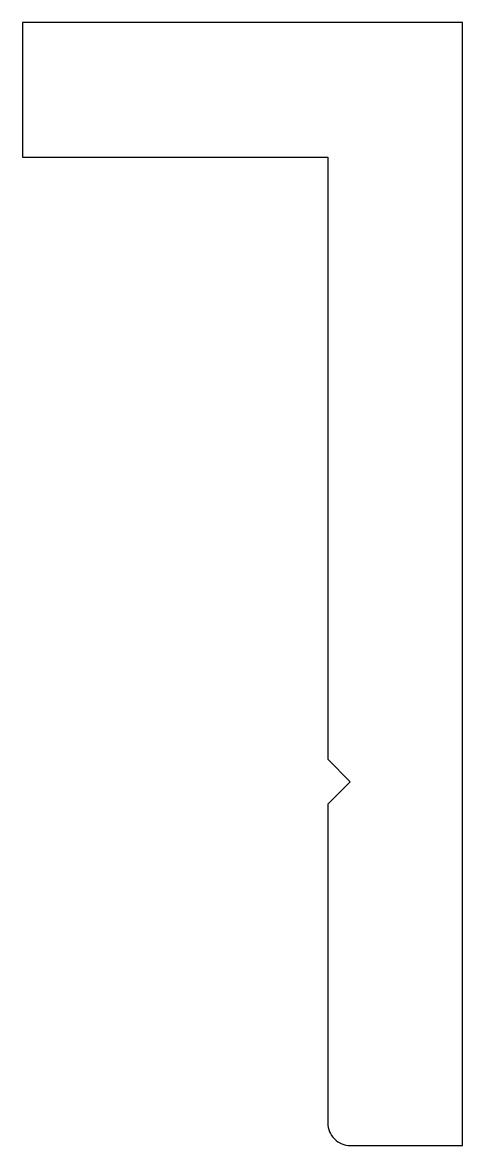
# Model space of a CAD drawing. Extents: x 336.1 to 345.9, y 498.9 to 523.9.
import ezdxf

# ---------------------------------------------------------------- set-up
doc = ezdxf.new("R2010")
doc.units = 0
doc.layers.get('0').update_dxf_attribs({"linetype": 'CONTINUOUS'})

msp = doc.modelspace()

# ---------------------------------------------------------------- linework, layer by layer
msp.add_lwpolyline([(336.085, 520.874), (342.885, 520.874), (342.885, 507.474), (343.385, 506.974), (342.885, 506.474), (342.885, 499.374, 0.414214), (343.385, 498.874), (345.885, 498.874), (345.885, 523.874), (336.085, 523.874)], format="xyb", close=True)

doc.saveas('drawing.dxf')
